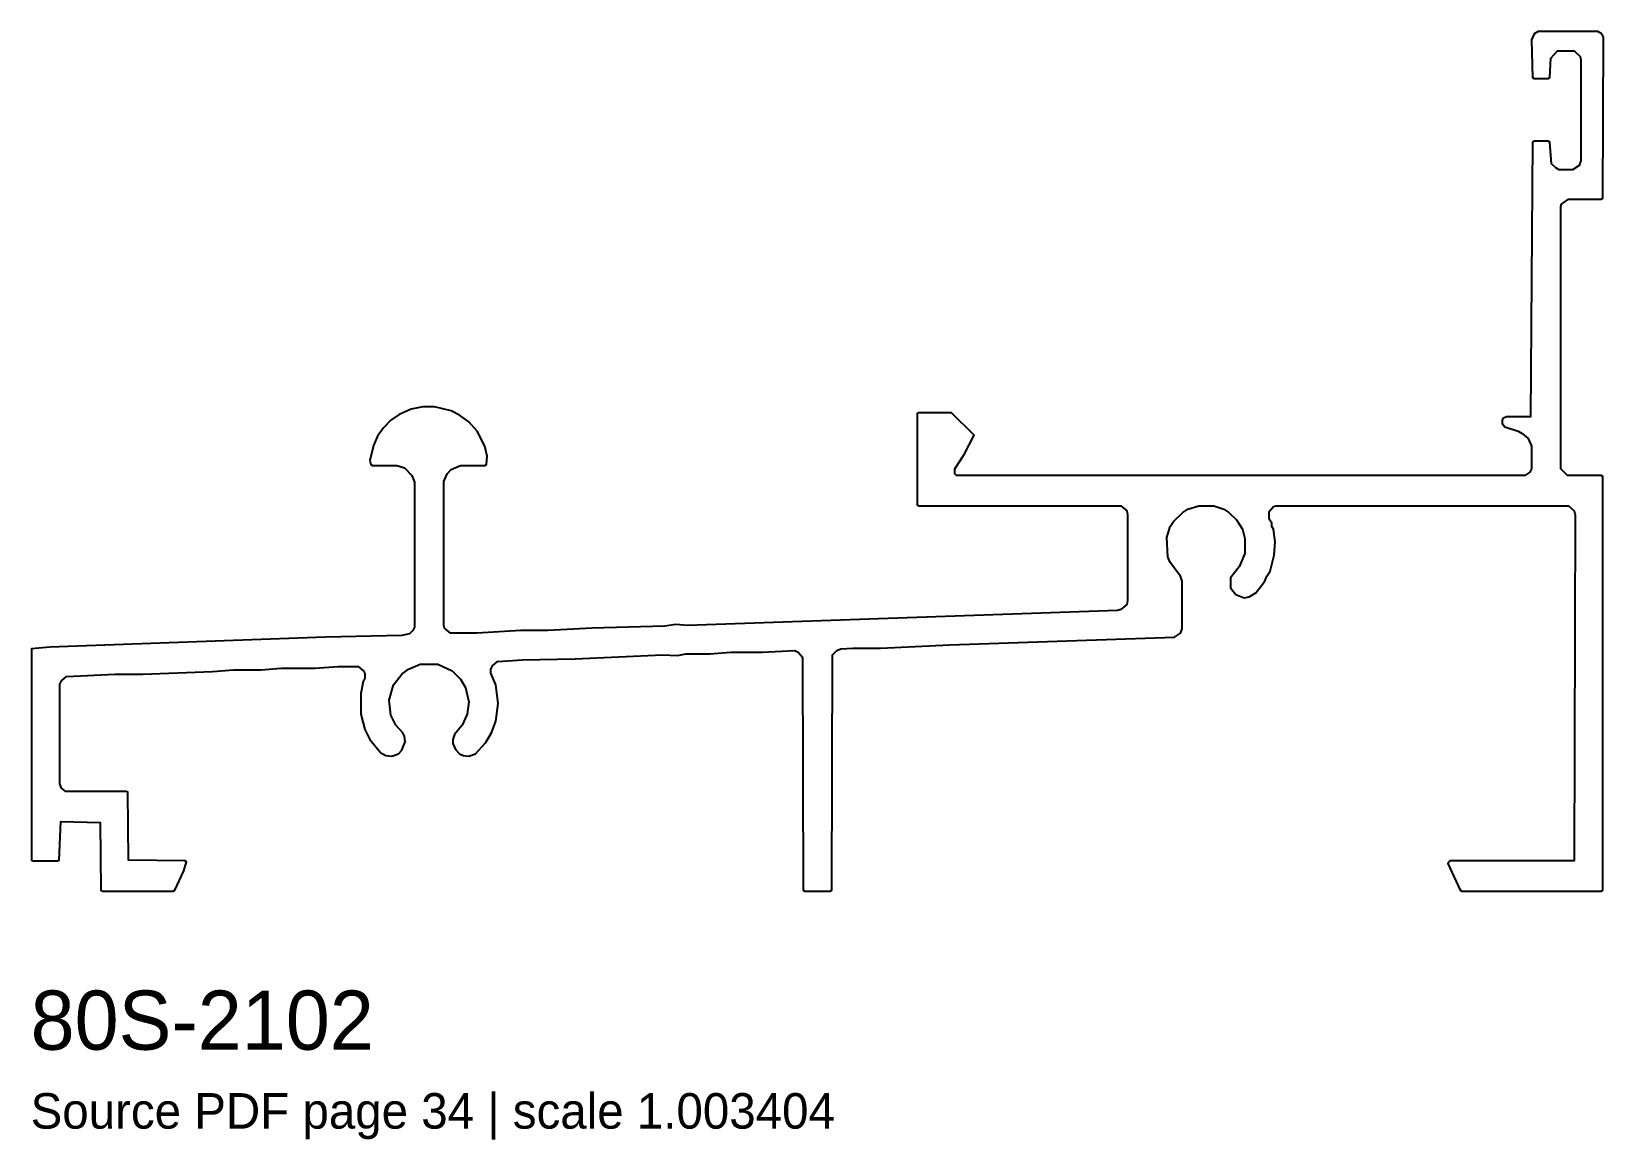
# Model space of a CAD drawing. Header units: millimetres. Extents: x 0 to 79.7, y -12.6 to 43.6.
import ezdxf

# ---------------------------------------------------------------- set-up
doc = ezdxf.new("R2010")
doc.units = ezdxf.units.MM
doc.layers.add('INFO', color=7, linetype='Continuous')
doc.layers.add('PROFILE', color=7, linetype='Continuous')

msp = doc.modelspace()

# ---------------------------------------------------------------- linework, layer by layer
at = {"layer": 'PROFILE'}
msp.add_lwpolyline([(79.645, 43.497), (79.433, 43.624), (76.417, 43.624), (76.205, 43.497), (76.077, 43.2), (76.12, 41.288), (76.205, 41.246), (76.927, 41.246), (77.012, 41.288), (77.054, 42.265), (77.394, 42.647), (78.243, 42.647), (78.541, 42.35), (78.583, 42.18), (78.583, 37.083), (78.498, 36.828), (78.158, 36.616), (77.479, 36.616), (77.309, 36.701), (77.097, 36.913), (77.012, 38.017), (76.927, 38.06), (76.205, 38.06), (76.12, 38.017), (76.035, 24.085), (74.803, 24.085), (74.633, 24), (74.59, 23.915), (74.59, 23.745), (74.718, 23.575), (75.397, 23.363), (75.61, 23.235), (75.907, 22.98), (76.077, 22.598), (76.077, 21.451), (75.992, 21.281), (75.737, 21.111), (46.938, 21.111), (46.853, 21.196), (46.853, 21.451), (47.32, 22.173), (47.83, 23.15), (46.683, 24.297), (45.026, 24.297), (44.941, 24.255), (44.941, 19.625), (45.026, 19.582), (55.263, 19.582), (55.56, 19.327), (55.603, 19.115), (55.603, 14.782), (55.56, 14.57), (55.263, 14.315), (55.093, 14.272), (33.302, 13.508), (32.708, 13.55), (32.155, 13.465), (28.46, 13.38), (26.209, 13.253), (24.849, 13.253), (22.64, 13.126), (21.281, 13.126), (20.984, 13.38), (20.941, 13.508), (20.941, 20.814), (21.111, 21.196), (21.324, 21.409), (21.791, 21.621), (23.023, 21.621), (23.108, 21.663), (23.15, 22.088), (23.023, 22.598), (22.64, 23.363), (22.216, 23.83), (21.748, 24.17), (21.324, 24.382), (20.474, 24.594), (19.879, 24.594), (19.285, 24.467), (18.69, 24.212), (18.265, 23.915), (17.883, 23.533), (17.586, 23.108), (17.373, 22.64), (17.203, 21.876), (17.246, 21.663), (17.331, 21.621), (18.563, 21.621), (18.945, 21.494), (19.327, 21.111), (19.455, 20.771), (19.455, 13.423), (19.37, 13.253), (19.2, 13.083), (18.818, 12.998), (14.952, 12.913), (0.977, 12.403), (0.042, 12.318), (0.042, 1.614), (0.127, 1.572), (1.359, 1.572), (1.444, 1.614), (1.529, 3.568), (3.526, 3.526), (3.568, 0.085), (3.653, 0.042), (7.221, 0.042), (7.306, 0.085), (7.773, 1.062), (7.901, 1.529), (7.816, 1.572), (4.97, 1.614), (4.927, 5.055), (4.842, 5.097), (1.784, 5.097), (1.572, 5.267), (1.487, 5.48), (1.487, 10.534), (1.572, 10.704), (1.827, 10.917), (4.29, 11.044), (5.692, 11.044), (9.218, 11.172), (10.28, 11.257), (11.681, 11.257), (12.701, 11.341), (14.4, 11.341), (15.589, 11.426), (16.609, 11.426), (16.906, 11.172), (16.948, 11.044), (16.948, 10.832), (16.864, 10.662), (16.736, 10.067), (16.736, 9.005), (16.948, 8.241), (17.203, 7.731), (17.756, 7.051), (18.01, 6.924), (18.308, 6.881), (18.648, 7.009), (18.818, 7.179), (18.987, 7.603), (18.945, 7.901), (18.86, 8.071), (18.52, 8.453), (18.265, 8.963), (18.18, 9.727), (18.393, 10.492), (18.818, 11.044), (19.157, 11.299), (19.752, 11.554), (20.644, 11.554), (21.366, 11.214), (21.791, 10.789), (22.046, 10.364), (22.216, 9.642), (22.131, 9.005), (21.876, 8.453), (21.494, 7.986), (21.409, 7.731), (21.409, 7.519), (21.536, 7.221), (21.748, 7.009), (21.918, 6.924), (22.216, 6.881), (22.556, 7.009), (23.065, 7.561), (23.363, 8.071), (23.575, 8.665), (23.702, 9.557), (23.575, 10.492), (23.32, 11.087), (23.32, 11.299), (23.405, 11.469), (23.66, 11.681), (24.934, 11.766), (27.61, 11.809), (32.028, 12.021), (32.793, 11.979), (33.217, 12.064), (34.449, 12.064), (35.469, 12.149), (37.083, 12.149), (38.739, 12.234), (38.909, 12.149), (39.122, 11.894), (39.164, 0.085), (39.249, 0.042), (40.523, 0.042), (40.608, 0.085), (40.651, 12.021), (40.863, 12.234), (41.076, 12.318), (41.67, 12.361), (43.072, 12.361), (46.598, 12.531), (57.982, 12.913), (58.279, 13.126), (58.364, 13.338), (58.364, 15.759), (58.279, 16.014), (57.769, 16.694), (57.642, 16.991), (57.599, 17.968), (57.769, 18.52), (57.939, 18.775), (58.406, 19.242), (58.661, 19.412), (59.214, 19.582), (59.978, 19.582), (60.488, 19.412), (60.743, 19.242), (61.125, 18.86), (61.422, 18.393), (61.55, 17.925), (61.55, 17.161), (61.252, 16.481), (60.828, 15.929), (60.828, 15.419), (61.083, 15.079), (61.507, 14.91), (61.762, 14.952), (62.102, 15.164), (62.569, 15.759), (62.654, 16.014), (62.824, 16.269), (63.037, 17.076), (63.079, 17.756), (62.994, 18.393), (62.909, 18.52), (62.909, 18.69), (62.782, 18.902), (62.782, 19.285), (62.994, 19.54), (63.121, 19.582), (77.946, 19.582), (78.243, 19.327), (78.286, 19.115), (78.243, 1.572), (71.957, 1.572), (71.829, 1.444), (72.467, 0.085), (72.551, 0.042), (79.603, 0.042), (79.688, 0.085), (79.688, 21.069), (79.603, 21.111), (77.904, 21.111), (77.564, 21.451), (77.564, 34.747), (77.606, 34.874), (77.946, 35.129), (79.603, 35.129), (79.688, 35.171), (79.73, 43.327)], close=True, dxfattribs=at)

# ---------------------------------------------------------------- texts
at = {"layer": 'INFO'}
for s, height, p in [('80S-2102', 3, (0, -8)), ('Source PDF page 34 | scale 1.003404', 1.8, (0, -12))]:
    msp.add_text(s, height=height, dxfattribs=at).set_placement(p)

doc.saveas('drawing.dxf')
